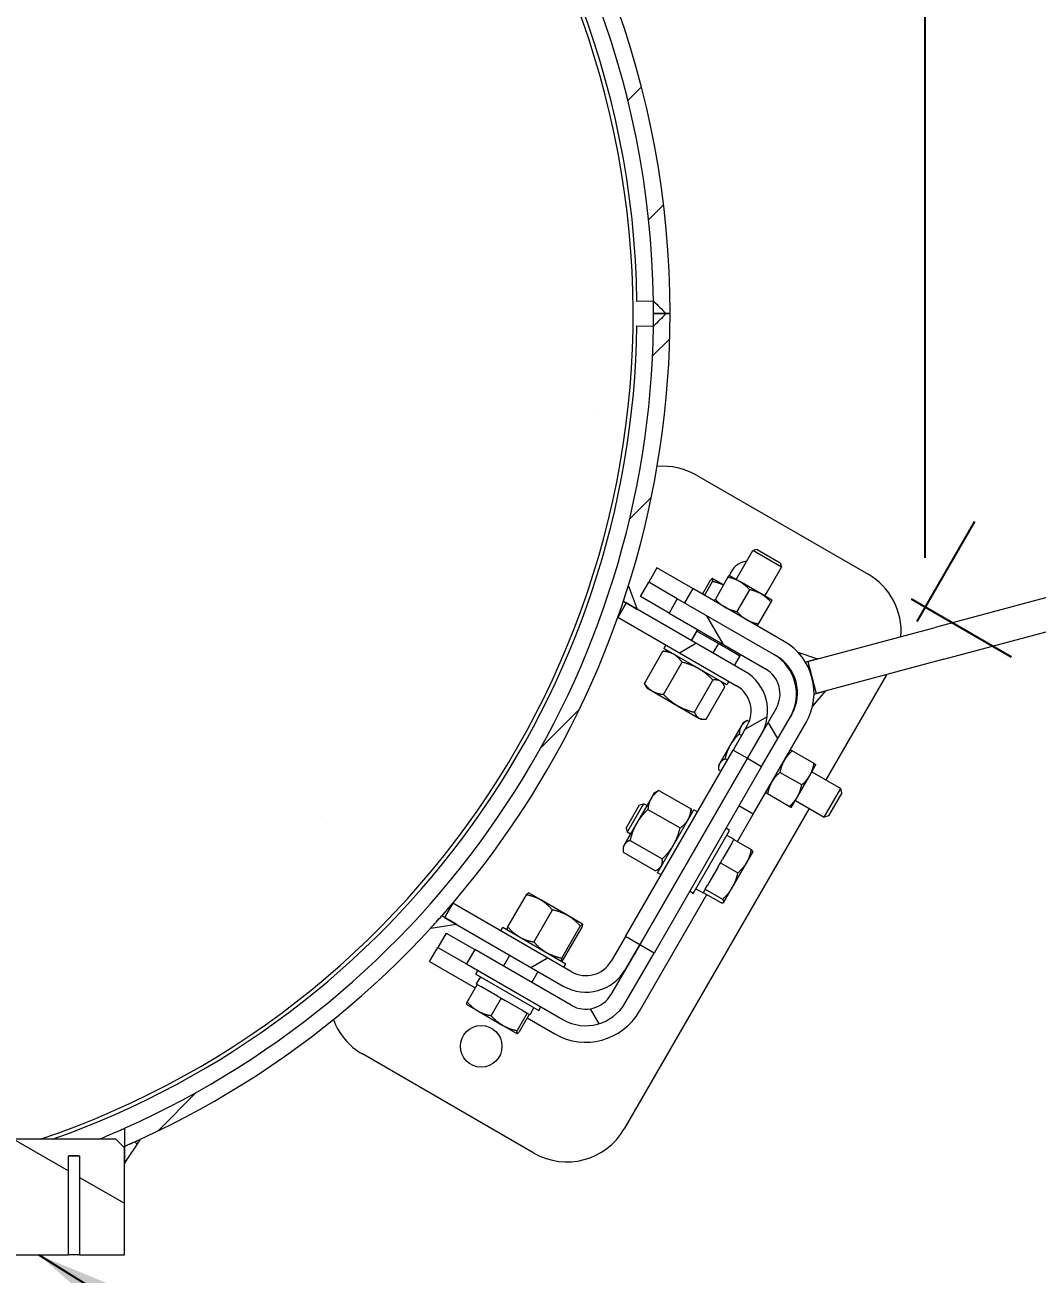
# Model space of a CAD drawing. Header units: inches. Extents: x 15 to 402, y 6 to 258.
# Drawn here: x 204.01 to 219.34, y 167.78 to 186.71 of the extents above; entities that cross this region are included whole.
import ezdxf

# ---------------------------------------------------------------- set-up
doc = ezdxf.new("R2010")
doc.units = ezdxf.units.IN
doc.header["$LTSCALE"] = 12
doc.header["$MEASUREMENT"] = 0
for name, color, linetype, lineweight in [('Dimension (ANSI)', 7, 'Continuous', 25), ('Hatch', 7, 'Continuous', 18), ('Symbol', 7, 'Continuous', 25), ('Visible', 7, 'Continuous', 18)]:
    doc.layers.add(name, color=color, linetype=linetype, lineweight=lineweight)
doc.styles.add('MEMCOR Medium', font='arial.ttf')
doc.styles.add('Standard D-E', font='arial.ttf')
doc.dimstyles.new('Default (ANSI)', dxfattribs={"dimscale": 12, "dimtxt": 0.15, "dimasz": 0.098425, "dimexe": 0.125, "dimexo": 0.0625, "dimgap": 0.031496, "dimtad": 0, "dimtih": 1, "dimtoh": 1, "dimdec": 4, "dimrnd": 1e-08, "dimzin": 3, "dimdsep": 46, "dimlunit": 5, "dimtxsty": 'MEMCOR Medium', "dimcen": 0.09, "dimdle": 0.393701, "dimclrd": 256, "dimclre": 256, "dimclrt": 256, "dimadec": 0, "dimazin": 1, "dimtfac": 0.8, "dimtofl": 0, "dimtmove": 0, "dimatfit": 3, "dimfxl": 1, "dimfrac": 1, "dimtolj": 1, "dimtzin": 4, "dimlwd": -1, "dimlwe": -1, "dimarcsym": 0})
doc.dimstyles.new('Default D-E$7', dxfattribs={"dimscale": 12, "dimtxt": 0.15, "dimasz": 0.098425, "dimexe": 0.125, "dimexo": 0.0625, "dimgap": 0.031496, "dimtad": 0, "dimtih": 1, "dimtoh": 1, "dimrnd": 1e-08, "dimzin": 4, "dimdsep": 46, "dimtxsty": 'Standard D-E', "dimcen": 0.09, "dimdle": 0.393701, "dimclrd": 256, "dimclre": 256, "dimclrt": 256, "dimadec": 0, "dimazin": 1, "dimtfac": 1, "dimtofl": 0, "dimtmove": 0, "dimatfit": 3, "dimfxl": 1, "dimtolj": 1, "dimtzin": 4, "dimlwd": -1, "dimlwe": -1, "dimarcsym": 0})

# ---------------------------------------------------------------- blocks, each defined once
blk = doc.blocks.new('*D28')
at = {"layer": 'Defpoints', "color": 0, "transparency": 16777216}
for p in [(217.644, 209.697), (182.313, 178.067), (217.644, 177.891)]:
    blk.add_point(p, dxfattribs=at)
at = {"layer": 'Dimension (ANSI)', "transparency": 16777216}
for p, q in [((182.313, 178.817), (182.313, 211.197)), ((217.644, 178.641), (217.644, 211.197)), ((183.494, 209.697), (193.479, 209.697)), ((216.463, 209.697), (206.478, 209.697))]:
    blk.add_line(p, q, dxfattribs=at)
for points in [[(183.494, 209.894), (183.494, 209.5), (182.313, 209.697)], [(216.463, 209.894), (216.463, 209.5), (217.644, 209.697)]]:
    blk.add_solid(points, dxfattribs=at)
at = {"layer": 'Dimension (ANSI)', "transparency": 16777216, "char_height": 1.8, "attachment_point": 5, "style": 'MEMCOR Medium'}
for s, insert in [('\\A1; 35{\\H0.8x;\\S5#16;} in', (199.979, 211.549)), ('\\A1;[897.4 mm]', (199.979, 208.165))]:
    blk.add_mtext(s, dxfattribs=dict(at, insert=insert))

msp = doc.modelspace()

# ---------------------------------------------------------------- hatches: boundary and pattern name
at = {"layer": 'Hatch'}
h = msp.add_hatch(dxfattribs=at)
h.set_pattern_fill('ANSI31', color=256, scale=12, style=0)
edge = h.paths.add_edge_path()
edge.add_spline(control_points=[(213.52837, 182.52374), (213.56052, 182.49276), (213.59252, 182.4616), (213.65629, 182.39885), (213.68807, 182.36726), (213.71968, 182.33549)], knot_values=[-0.68175061, -0.68175061, -0.68175061, -0.68175061, -0.34146946, -0.34146946, 0, 0, 0, 0], degree=3, periodic=0)
edge.add_line((213.71968, 182.33549), (213.77968, 182.33549))
edge.add_ellipse((200.02942, 182.33549), major_axis=(0, 13.75026), ratio=1, start_angle=270, end_angle=347.421516)
edge.add_ellipse((200.02942, 182.33549), major_axis=(-13.42023, 2.99448), ratio=1, start_angle=270, end_angle=271.041736)
edge.add_ellipse((200.02942, 182.33549), major_axis=(-13.47245, 2.75), ratio=1, start_angle=270, end_angle=293.073484)
edge.add_ellipse((200.02942, 182.33549), major_axis=(-13.47245, -2.75), ratio=1, start_angle=270, end_angle=271.041736)
edge.add_ellipse((200.02942, 182.33549), major_axis=(-13.42023, -2.99448), ratio=1, start_angle=270, end_angle=364.843043)
edge.add_ellipse((200.02942, 182.33549), major_axis=(4.11682, -13.1195), ratio=1, start_angle=270, end_angle=271.041736)
edge.add_ellipse((200.02942, 182.33549), major_axis=(4.35466, -13.04249), ratio=1, start_angle=270, end_angle=293.073484)
edge.add_ellipse((200.02942, 182.33549), major_axis=(9.1178, -10.29249), ratio=1, start_angle=270, end_angle=271.041736)
edge.add_ellipse((200.02942, 182.33549), major_axis=(9.30341, -10.12502), ratio=1, start_angle=270, end_angle=292.78932)
edge.add_ellipse((200.02942, 182.33549), major_axis=(12.49901, -5.73099), ratio=1, start_angle=270, end_angle=271.100527)
edge.add_line((194.53955, 169.72872), (194.53955, 170.00187))
edge.add_ellipse((200.02942, 182.33549), major_axis=(-12.33362, 5.48987), ratio=1, start_angle=204.79351, end_angle=450, ccw=False)
h = msp.add_hatch(dxfattribs=at)
h.set_pattern_fill('ANSI31', color=256, scale=12, style=0)
edge = h.paths.add_edge_path()
edge.add_spline(control_points=[(213.71968, 182.33549), (213.68807, 182.30373), (213.65629, 182.27213), (213.59252, 182.20938), (213.56052, 182.17823), (213.52837, 182.14724)], knot_values=[-0.68175049, -0.68175049, -0.68175049, -0.68175049, -0.34028109, -0.34028109, 0, 0, 0, 0], degree=3, periodic=0)
edge.add_ellipse((200.02942, 182.33549), major_axis=(-0.18825, -13.49894), ratio=1, start_angle=24.79351, end_angle=90, ccw=False)
edge.add_line((205.5193, 170.00187), (205.5193, 169.72872))
edge.add_ellipse((200.02942, 182.33549), major_axis=(12.60678, 5.48987), ratio=1, start_angle=270, end_angle=271.100527)
edge.add_ellipse((200.02942, 182.33549), major_axis=(12.49901, 5.73099), ratio=1, start_angle=270, end_angle=292.78932)
edge.add_ellipse((200.02942, 182.33549), major_axis=(9.30341, 10.12502), ratio=1, start_angle=270, end_angle=271.041736)
edge.add_ellipse((200.02942, 182.33549), major_axis=(9.1178, 10.29249), ratio=1, start_angle=270, end_angle=293.073484)
edge.add_ellipse((200.02942, 182.33549), major_axis=(4.35466, 13.04249), ratio=1, start_angle=270, end_angle=271.041736)
edge.add_ellipse((200.02942, 182.33549), major_axis=(4.11682, 13.1195), ratio=1, start_angle=270, end_angle=287.421516)
edge.add_line((213.77968, 182.33549), (213.71968, 182.33549))
h = msp.add_hatch(dxfattribs=at)
h.set_pattern_fill('ANSI31', color=256, scale=12, angle=90.0002, style=0)
edge = h.paths.add_edge_path()
edge.add_line((213.07191, 177.98084), (213.11402, 177.95652))
edge.add_line((213.11402, 177.95652), (213.28842, 177.85584))
edge.add_line((213.28842, 177.85584), (213.14893, 178.21868))
edge.add_ellipse((200.02942, 182.33549), major_axis=(-4.11682, -13.1195), ratio=1, start_angle=88.958264, end_angle=90, ccw=False)
h = msp.add_hatch(dxfattribs=at)
h.set_pattern_fill('ANSI31', color=256, scale=12, angle=-15, style=0)
edge = h.paths.add_edge_path()
edge.add_line((214.9495, 175.60354), (215.1645, 175.97594))
edge.add_ellipse((214.56694, 176.32094), major_axis=(0.345, 0.59756), ratio=1, start_angle=270, end_angle=360)
edge.add_line((214.91194, 176.91849), (213.28842, 177.85584))
edge.add_line((213.28842, 177.85584), (213.11402, 177.95652))
edge.add_line((213.11402, 177.95652), (212.98902, 177.74002))
edge.add_line((212.98902, 177.74002), (214.78694, 176.70199))
edge.add_ellipse((214.56694, 176.32094), major_axis=(0.38105, -0.22), ratio=1, start_angle=0, end_angle=90, ccw=False)
edge.add_line((214.94799, 176.10094), (214.73299, 175.72854))
edge.add_line((214.73299, 175.72854), (214.9495, 175.60354))
h = msp.add_hatch(dxfattribs=at)
h.set_pattern_fill('ANSI31', color=256, scale=12, angle=75.0002, style=0)
edge = h.paths.add_edge_path()
edge.add_line((215.16601, 175.47854), (215.60186, 176.23346))
edge.add_ellipse((215.0043, 176.57846), major_axis=(0.345, 0.59756), ratio=1, start_angle=270, end_angle=360)
edge.add_line((215.3493, 177.17602), (213.88857, 178.01938))
edge.add_line((213.88857, 178.01938), (213.76357, 177.80287))
edge.add_line((213.76357, 177.80287), (215.2243, 176.95952))
edge.add_ellipse((215.0043, 176.57846), major_axis=(0.22, 0.38105), ratio=1, start_angle=270, end_angle=360, ccw=False)
edge.add_line((215.38535, 176.35846), (215.1645, 175.97594))
edge.add_line((215.1645, 175.97594), (214.9495, 175.60354))
edge.add_line((214.9495, 175.60354), (215.16601, 175.47854))
h = msp.add_hatch(dxfattribs=at)
h.set_pattern_fill('ANSI31', color=256, scale=12, angle=-15, style=0)
edge = h.paths.add_edge_path()
edge.add_line((210.48902, 173.40989), (210.36402, 173.19338))
edge.add_line((210.36402, 173.19338), (210.53842, 173.0927))
edge.add_line((210.53842, 173.0927), (212.16194, 172.15535))
edge.add_ellipse((212.50694, 172.75291), major_axis=(0.59756, -0.345), ratio=1, start_angle=270, end_angle=360)
edge.add_line((213.1045, 172.40791), (213.3195, 172.7803))
edge.add_line((213.3195, 172.7803), (213.10299, 172.9053))
edge.add_line((213.10299, 172.9053), (212.88799, 172.53291))
edge.add_ellipse((212.50694, 172.75291), major_axis=(-0.22, -0.38105), ratio=1, start_angle=0, end_angle=90, ccw=False)
edge.add_line((212.28694, 172.37186), (210.48902, 173.40989))
h = msp.add_hatch(dxfattribs=at)
h.set_pattern_fill('ANSI31', color=256, scale=12, angle=90.0002, style=0)
edge = h.paths.add_edge_path()
edge.add_line((210.15444, 173.03208), (210.53842, 173.0927))
edge.add_line((210.53842, 173.0927), (210.36402, 173.19338))
edge.add_line((210.36402, 173.19338), (210.32191, 173.2177))
edge.add_ellipse((200.02942, 182.33549), major_axis=(-9.1178, -10.29249), ratio=1, start_angle=88.958264, end_angle=90, ccw=False)
h = msp.add_hatch(dxfattribs=at)
h.set_pattern_fill('ANSI31', color=256, scale=12, angle=75.0002, style=0)
edge = h.paths.add_edge_path()
edge.add_line((212.2826, 171.86433), (210.82186, 172.70768))
edge.add_line((210.82186, 172.70768), (210.69686, 172.49118))
edge.add_line((210.69686, 172.49118), (212.1576, 171.64782))
edge.add_ellipse((212.5026, 172.24538), major_axis=(0.59756, -0.345), ratio=1, start_angle=270, end_angle=360)
edge.add_line((213.10015, 171.90038), (213.53601, 172.6553))
edge.add_line((213.53601, 172.6553), (213.3195, 172.7803))
edge.add_line((213.3195, 172.7803), (213.1045, 172.40791))
edge.add_line((213.1045, 172.40791), (212.88365, 172.02538))
edge.add_ellipse((212.5026, 172.24538), major_axis=(-0.22, -0.38105), ratio=1, start_angle=0, end_angle=90, ccw=False)
h = msp.add_hatch(dxfattribs=at)
h.set_pattern_fill('ANSI31', color=256, scale=12, angle=105.0002, style=0)
edge = h.paths.add_edge_path()
edge.add_line((205.5193, 169.70549), (205.38905, 169.83549))
edge.add_line((205.38905, 169.83549), (203.26728, 169.83549))
edge.add_spline(control_points=[(203.26728, 169.83549), (203.20059, 169.76915), (203.13656, 169.70549)], knot_values=[0, 0, 0, 0.46826319, 0.46826319, 0.46826319], weights=[1, 1.00020996, 1], degree=2, periodic=0)
edge.add_line((203.13656, 169.70549), (203.13656, 168.21549))
edge.add_spline(control_points=[(203.13656, 168.21549), (203.20059, 168.15183), (203.26728, 168.08549)], knot_values=[0, 0, 0, 0.46826319, 0.46826319, 0.46826319], weights=[1, 1.00020996, 1], degree=2, periodic=0)
edge.add_line((203.26728, 168.08549), (204.6706, 168.08549))
edge.add_line((204.6706, 168.08549), (204.6706, 169.58549))
edge.add_spline(control_points=[(204.6706, 169.58549), (204.75442, 169.59777), (204.83825, 169.58549)], knot_values=[0, 0, 0, 0.42698998, 0.42698998, 0.42698998], weights=[1, 1.03107814, 1], degree=2, periodic=0)
edge.add_line((204.83825, 169.58549), (204.83825, 168.08549))
edge.add_line((204.83825, 168.08549), (205.5193, 168.08549))
edge.add_line((205.5193, 168.08549), (205.5193, 169.46608))
edge.add_line((205.5193, 169.46608), (205.5193, 169.70549))
h = msp.add_hatch(dxfattribs=at)
h.set_pattern_fill('ANSI31', color=256, scale=12, angle=90.0002, style=0)
edge = h.paths.add_edge_path()
edge.add_line((205.5193, 169.72872), (205.5193, 169.70549))
edge.add_line((205.5193, 169.70549), (205.5193, 169.46608))
edge.add_spline(control_points=[(205.5193, 169.46608), (205.55961, 169.52805), (205.60306, 169.59477), (205.67665, 169.70776), (205.72038, 169.77491), (205.76042, 169.83648)], knot_values=[-1.11942041, -1.11942041, -1.11942041, -1.11942041, -0.5596565, -0.5596565, 0, 0, 0, 0], degree=3, periodic=0)
edge.add_ellipse((200.02942, 182.33549), major_axis=(-12.49901, -5.73099), ratio=1, start_angle=88.899473, end_angle=90, ccw=False)

# ---------------------------------------------------------------- linework, layer by layer
at = {"layer": 'Dimension (ANSI)'}
for p, q in [((217.51922, 177.67443), (218.39422, 179.18997)), ((217.42771, 178.01593), (218.94325, 177.14093))]:
    msp.add_line(p, q, dxfattribs=at)
at = {"layer": 'Visible'}
for p, q in [((213.52837, 182.52374), (213.27839, 182.52026)), ((213.71968, 182.33549), (213.52942, 182.33549)), ((213.52942, 182.33549), (213.71968, 182.33549)), ((213.71968, 182.33549), (213.77968, 182.33549)), ((213.77968, 182.33549), (213.71968, 182.33549)), ((213.27839, 182.15073), (213.52837, 182.14724)), ((214.18012, 179.89093), (216.77819, 178.39093)), ((214.78031, 178.31051), (215.03272, 178.74768)), ((215.09718, 178.76496), (215.03272, 178.74768)), ((215.46573, 178.49768), (215.03272, 178.74768)), ((215.09718, 178.76496), (215.44846, 178.56215)), ((213.58056, 178.48588), (213.45556, 178.26938)), ((214.1233, 178.17253), (213.58056, 178.48588)), ((215.21333, 178.06051), (215.46573, 178.49768)), ((215.44846, 178.56215), (215.46573, 178.49768)), ((214.26969, 178.08801), (214.39102, 178.29817)), ((214.30061, 178.07016), (214.42194, 178.28031)), ((214.42508, 178.32363), (214.42381, 178.32363)), ((214.42602, 178.32308), (214.42508, 178.32363)), ((214.58893, 178.22902), (214.42602, 178.32308)), ((214.65531, 178.344), (214.46481, 178.01404)), ((214.83444, 178.27926), (214.67206, 178.37301)), ((215.1592, 178.09176), (214.83444, 178.27926)), ((213.28842, 177.85584), (213.14893, 178.21868)), ((213.33056, 178.05287), (213.45556, 178.26938)), ((213.88857, 178.01938), (213.45556, 178.26938)), ((214.1233, 178.17253), (213.9983, 177.95602)), ((215.50894, 177.37253), (214.1233, 178.17253)), ((214.98007, 178.1565), (214.78957, 177.82654)), ((215.32158, 177.99801), (215.1592, 178.09176)), ((219.72727, 178.1028), (217.79542, 177.58516)), ((213.11402, 177.95652), (212.98902, 177.74002)), ((213.07191, 177.98084), (213.28842, 177.85584)), ((214.91194, 176.91849), (213.11402, 177.95652)), ((213.76357, 177.80287), (213.33056, 178.05287)), ((213.88857, 178.01938), (213.76357, 177.80287)), ((215.3493, 177.17602), (213.88857, 178.01938)), ((215.30483, 177.969), (215.11433, 177.63904)), ((212.98902, 177.74002), (214.78694, 176.70199)), ((213.76357, 177.80287), (215.2243, 176.95952)), ((214.19658, 177.55287), (214.10073, 177.38685)), ((214.18556, 177.53036), (214.10221, 177.38599)), ((214.18556, 177.53036), (214.19806, 177.55202)), ((214.18556, 177.53036), (214.34794, 177.43661)), ((215.86357, 177.06752), (217.79542, 177.58516)), ((217.92483, 177.1022), (219.85668, 177.61984)), ((214.34794, 177.43661), (214.51032, 177.34286)), ((214.51032, 177.34286), (214.42697, 177.19849)), ((214.51032, 177.34286), (214.6727, 177.24911)), ((213.39085, 176.73845), (213.67149, 177.22453)), ((213.7149, 177.32093), (213.6834, 177.26638)), ((214.63808, 176.7152), (213.6834, 177.26638)), ((213.7516, 177.22701), (213.7076, 177.22701)), ((214.6727, 177.24911), (214.83508, 177.15536)), ((214.83508, 177.15536), (214.75173, 177.01099)), ((214.83508, 177.15536), (214.84758, 177.17702)), ((215.3493, 177.17602), (215.38394, 177.15602)), ((215.71624, 177.20789), (216.01047, 177.10689)), ((213.67991, 176.57156), (213.96055, 177.05764)), ((216.01047, 177.10689), (215.82936, 177.05836)), ((215.86357, 177.06752), (215.99298, 176.58456)), ((217.92483, 177.1022), (215.99298, 176.58456)), ((214.14807, 176.30127), (214.42871, 176.78735)), ((214.66957, 176.76975), (214.63808, 176.7152)), ((217.05415, 176.8689), (216.13592, 175.27849)), ((213.42876, 176.66784), (213.40676, 176.70595)), ((213.42876, 176.66784), (213.51428, 176.61847)), ((213.51428, 176.61847), (213.89289, 176.39988)), ((214.32716, 176.19788), (214.6078, 176.68395)), ((214.56989, 176.75457), (214.59189, 176.71646)), ((215.93557, 176.38933), (216.13988, 176.62392)), ((215.95877, 176.57539), (216.13988, 176.62392)), ((213.89289, 176.39988), (214.21652, 176.21303)), ((214.21652, 176.21303), (214.24705, 176.1954)), ((214.24705, 176.1954), (214.29105, 176.1954)), ((215.38535, 176.35846), (214.9495, 175.60354)), ((215.16601, 175.47854), (215.60186, 176.23346)), ((215.62186, 176.26811), (215.60186, 176.23346)), ((214.85751, 176.09022), (214.69014, 175.80033)), ((214.94799, 176.10094), (214.73299, 175.72854)), ((214.88812, 176.14325), (214.85751, 176.09022)), ((214.88812, 176.14325), (214.93323, 176.16929)), ((214.97596, 176.15874), (214.9458, 176.17615)), ((215.03837, 174.75747), (215.83837, 176.14311)), ((214.86145, 175.95104), (214.82723, 175.97079)), ((214.9495, 175.60354), (215.1645, 175.97594)), ((215.16782, 175.98176), (215.16785, 175.98174)), ((213.10299, 172.9053), (214.73299, 175.72854)), ((214.69014, 175.80033), (214.53326, 175.5286)), ((214.73299, 175.72854), (214.9495, 175.60354)), ((215.95984, 175.52449), (215.62987, 175.715)), ((214.9495, 175.60354), (213.3195, 172.7803)), ((213.3195, 172.7803), (214.9495, 175.60354)), ((215.16601, 175.47854), (213.53601, 172.6553)), ((214.53326, 175.5286), (214.51312, 175.49373)), ((214.51312, 175.49373), (214.51312, 175.44164)), ((214.64528, 175.57662), (214.61107, 175.59638)), ((214.9495, 175.60354), (215.16601, 175.47854)), ((215.8951, 175.34536), (215.98885, 175.50774)), ((214.54768, 175.40757), (214.51346, 175.42733)), ((215.77234, 175.19973), (215.44237, 175.39024)), ((215.7076, 175.0206), (215.8951, 175.34536)), ((215.92635, 175.39949), (216.36352, 175.14709)), ((213.5405, 175.0804), (213.49112, 174.99488)), ((213.5405, 175.0804), (213.5786, 175.1024)), ((213.61111, 175.11831), (214.09719, 174.83767)), ((215.58484, 174.87497), (215.25487, 175.06548)), ((216.11352, 174.71407), (216.36352, 175.14709)), ((216.3808, 175.08263), (216.17798, 174.73134)), ((216.3808, 175.08263), (216.36352, 175.14709)), ((213.11267, 174.54609), (213.31687, 174.89977)), ((213.37944, 174.91653), (213.12944, 174.48352)), ((213.49112, 174.99488), (213.27253, 174.61627)), ((213.31687, 174.89977), (213.37944, 174.91653)), ((213.42927, 174.88776), (213.37944, 174.91653)), ((215.03837, 174.75747), (214.82186, 174.88247)), ((215.61385, 174.85822), (215.7076, 175.0206)), ((215.67635, 174.96648), (216.11352, 174.71407)), ((215.88592, 174.84548), (213.08422, 169.99278)), ((213.44422, 174.82925), (213.9303, 174.54861)), ((213.58785, 173.87108), (214.13903, 174.82576)), ((214.09966, 174.75757), (214.09966, 174.80156)), ((214.19358, 174.79426), (214.13903, 174.82576)), ((214.79936, 174.3435), (215.03837, 174.75747)), ((216.17798, 174.73134), (216.11352, 174.71407)), ((213.27253, 174.61627), (213.08568, 174.29265)), ((213.11267, 174.54609), (213.12944, 174.48352)), ((214.12997, 173.55809), (214.68115, 174.51276)), ((214.68115, 174.51276), (214.6266, 174.54426)), ((213.17927, 174.45475), (213.12944, 174.48352)), ((213.17393, 174.36109), (213.66001, 174.08045)), ((214.71468, 174.32085), (214.5739, 174.07701)), ((214.63878, 174.43938), (214.74704, 174.37688)), ((214.71468, 174.32085), (214.74566, 174.3745)), ((214.74704, 174.37688), (214.74566, 174.3745)), ((214.74566, 174.3745), (215.00952, 174.22216)), ((213.08568, 174.29265), (213.06805, 174.26211)), ((213.06805, 174.26211), (213.06805, 174.21811)), ((213.07053, 174.182), (213.55661, 173.90136)), ((214.94199, 174.02705), (215.03026, 174.17994)), ((215.03026, 174.17994), (215.03026, 174.18333)), ((213.62722, 173.93927), (213.58912, 173.91727)), ((214.5075, 173.962), (214.3465, 173.68314)), ((214.5075, 173.962), (214.54293, 174.02335)), ((214.54293, 174.02335), (214.5739, 174.07701)), ((214.54293, 174.02335), (214.80678, 173.87102)), ((214.7247, 173.65069), (214.94199, 174.02705)), ((213.6424, 173.83959), (213.58785, 173.87108)), ((211.63742, 173.56515), (211.6365, 173.56515)), ((211.82173, 173.45874), (211.63742, 173.56515)), ((214.12997, 173.55809), (214.07542, 173.58959)), ((214.16988, 173.62723), (214.27814, 173.56473)), ((214.30663, 173.61407), (214.27814, 173.56473)), ((214.28196, 173.57135), (214.54582, 173.41902)), ((214.30663, 173.61407), (214.31108, 173.62178)), ((214.31108, 173.62178), (214.3465, 173.68314)), ((214.31108, 173.62178), (214.57493, 173.46944)), ((214.59422, 173.42469), (214.7247, 173.65069)), ((210.48902, 173.40989), (210.36402, 173.19338)), ((212.28694, 172.37186), (210.48902, 173.40989)), ((211.32264, 173.05006), (211.60327, 173.53614)), ((212.23018, 173.22292), (211.82173, 173.45874)), ((213.31666, 171.77538), (214.33566, 173.54035)), ((214.59276, 173.42217), (214.58982, 173.42047)), ((214.59276, 173.42217), (214.59422, 173.42469)), ((210.53842, 173.0927), (210.32191, 173.2177)), ((210.36402, 173.19338), (212.16194, 172.15535)), ((211.71735, 172.82218), (211.99798, 173.30826)), ((212.45502, 173.09311), (212.23018, 173.22292)), ((210.15444, 173.03208), (210.53842, 173.0927)), ((211.2149, 172.9908), (211.2464, 173.04536)), ((211.2464, 173.04536), (212.20107, 172.49418)), ((211.31459, 173.00599), (211.31412, 173.00679)), ((212.13954, 172.57842), (212.42018, 173.0645)), ((212.16703, 172.56255), (212.44767, 173.04863)), ((212.45571, 173.09271), (212.45502, 173.09311)), ((212.45571, 173.09271), (212.45618, 173.09191)), ((210.38885, 172.95768), (210.26385, 172.74118)), ((210.38885, 172.95768), (210.82186, 172.70768)), ((213.10299, 172.9053), (212.88799, 172.53291)), ((213.3195, 172.7803), (213.10299, 172.9053)), ((210.13885, 172.52467), (210.26385, 172.74118)), ((210.26385, 172.74118), (210.69686, 172.49118)), ((210.82186, 172.70768), (210.69686, 172.49118)), ((212.2826, 171.86433), (210.82186, 172.70768)), ((211.25488, 172.45768), (211.35073, 172.62371)), ((213.3195, 172.7803), (212.88365, 172.02538)), ((213.10015, 171.90038), (213.53601, 172.6553)), ((213.1045, 172.40791), (213.3195, 172.7803)), ((213.53601, 172.6553), (213.3195, 172.7803)), ((210.13885, 172.52467), (210.82799, 172.1268)), ((210.69686, 172.49118), (212.1576, 171.64782)), ((212.13288, 172.53355), (212.1338, 172.53355)), ((212.16957, 172.43962), (212.20107, 172.49418)), ((210.83755, 172.33722), (210.86905, 172.39177)), ((210.83755, 172.33722), (211.79222, 171.78603)), ((210.90669, 172.2973), (210.84419, 172.18905)), ((211.68789, 172.20768), (211.78374, 172.37371)), ((210.85899, 172.1805), (210.70665, 171.91665)), ((210.85899, 172.1805), (210.84419, 172.18905)), ((210.85899, 172.1805), (210.91437, 172.14852)), ((211.16608, 172.0032), (210.91437, 172.14852)), ((210.70163, 171.87443), (210.70099, 171.87552)), ((210.70163, 171.87443), (210.86835, 171.77817)), ((211.22147, 171.97122), (211.06913, 171.70737)), ((211.16608, 172.0032), (211.22147, 171.97122)), ((211.22147, 171.97122), (211.28158, 171.93652)), ((211.55476, 171.7788), (211.28158, 171.93652)), ((211.79222, 171.78603), (211.82372, 171.84059)), ((210.86835, 171.77817), (211.24629, 171.55996)), ((211.61487, 171.74409), (211.46253, 171.48024)), ((211.64579, 171.72624), (211.49345, 171.46239)), ((211.55476, 171.7788), (211.61487, 171.74409)), ((211.61478, 171.67254), (212.0326, 171.43132)), ((211.61487, 171.74409), (211.61959, 171.74137)), ((211.65644, 171.72009), (211.61959, 171.74137)), ((211.71894, 171.82834), (211.65644, 171.72009)), ((211.24629, 171.55996), (211.45845, 171.43747)), ((211.45845, 171.43747), (211.4594, 171.43693)), ((211.4594, 171.43693), (211.46067, 171.43693)), ((211.71819, 169.62675), (209.12012, 171.12675)), ((205.5193, 170.00187), (205.5193, 169.72872)), ((205.38905, 169.83549), (203.26728, 169.83549)), ((204.6706, 168.08549), (204.6706, 169.58549)), ((204.6706, 169.58549), (204.83825, 169.58549)), ((204.83825, 169.58549), (204.83825, 168.08549)), ((205.5193, 169.72872), (205.5193, 169.46608)), ((205.5193, 168.08549), (205.5193, 169.70549)), ((203.26728, 168.08549), (204.6706, 168.08549)), ((204.83825, 168.08549), (204.6706, 168.08549)), ((204.83825, 168.08549), (205.5193, 168.08549))]:
    msp.add_line(p, q, dxfattribs=at)
msp.add_circle((210.91915, 171.24278), 0.315, dxfattribs=at)
for centre, radius, start, end in [((200.02942, 182.33549), 13.75026, 0.000005, 246.468325), ((200.02942, 182.33549), 13.50026, 0.798977, 246.005467), ((200.02942, 182.33549), 13.25026, 0.798977, 250.626825), ((200.02942, 182.33549), 13.19, 288.614503, 251.385497), ((200.02942, 182.33549), 13.5, 359.201023, 0.798977), ((200.02942, 182.33549), 13.75026, 293.531675, 359.999995), ((200.02942, 182.33549), 13.25026, 289.373175, 359.201023), ((200.02942, 182.33549), 13.50026, 293.994533, 359.201023), ((213.68012, 179.02491), 1, 60, 95.552746), ((214.97915, 178.27491), 0.315, 97.097602, 162.57618), ((216.27819, 177.52491), 1, 355.458746, 60), ((200.02942, 182.33549), 13.75026, 341.536742, 342.578479), ((214.97915, 178.27491), 0.315, 319.777821, 340.222179), ((215.05894, 176.59311), 0.9, 330, 60), ((215.0043, 176.57846), 0.69, 330, 60), ((215.05894, 176.59311), 0.65, 330, 60), ((215.05894, 176.59311), 0.9, 31.12762, 43.085934), ((215.0043, 176.57846), 0.44, 330, 60), ((214.56694, 176.32094), 0.69, 330, 60), ((214.56694, 176.32094), 0.44, 330, 60), ((215.05894, 176.59311), 0.9, 346.914066, 358.87238), ((200.02942, 182.33549), 13.75026, 317.421521, 318.463258), ((212.50694, 172.75291), 0.69, 240, 330), ((212.50694, 172.75291), 0.44, 240, 330), ((212.5026, 172.24538), 0.69, 240, 330), ((212.5026, 172.24538), 0.44, 240, 330), ((212.5026, 172.24538), 0.94, 240, 330), ((209.62012, 171.99278), 1, 200.145857, 240), ((212.21819, 170.49278), 1, 240, 330), ((200.02942, 182.33549), 13.75026, 293.531675, 294.632202)]:
    msp.add_arc(centre, radius, start, end, dxfattribs=at)
for points, knots in [([(213.52837, 182.52374), (213.56052, 182.49276), (213.59252, 182.4616), (213.65629, 182.39885), (213.68807, 182.36726), (213.71968, 182.33549)], [-0.681750611, -0.681750611, -0.681750611, -0.681750611, -0.341469459, -0.341469459, 0, 0, 0, 0]), ([(213.71968, 182.33549), (213.68807, 182.30373), (213.65629, 182.27213), (213.59252, 182.20938), (213.56052, 182.17823), (213.52837, 182.14724)], [-0.68175049, -0.68175049, -0.68175049, -0.68175049, -0.340281092, -0.340281092, 0, 0, 0, 0]), ([(205.12912, 169.83549), (205.25871, 169.88835), (205.35814, 169.93118), (205.47323, 169.98136), (205.50452, 169.99529), (205.5193, 170.00187)], [37.45665902, 37.45665902, 37.45665902, 37.45665902, 39.97602441, 39.97602441, 41.80203934, 41.80203934, 41.80203934, 41.80203934]), ([(205.5193, 169.46608), (205.55961, 169.52805), (205.60306, 169.59477), (205.67665, 169.70776), (205.72038, 169.77491), (205.76042, 169.83648)], [-1.11942041, -1.11942041, -1.11942041, -1.11942041, -0.5596565, -0.5596565, 0, 0, 0, 0])]:
    msp.add_open_spline(points, degree=3, knots=knots, dxfattribs=at)
for points, weights in [([(214.42602, 178.32308), (214.41885, 178.32722), (214.39102, 178.29817)], [1, 1.04314139574, 1.01001874936]), ([(214.42194, 178.28031), (214.4332, 178.31894), (214.42602, 178.32308)], [1.01001874936, 1.04314139574, 1]), ([(214.58762, 178.22675), (214.51516, 178.26016), (214.42194, 178.28031)], [1.01728449851, 1.0345249445, 1.01001874936]), ([(214.65531, 178.344), (214.67206, 178.37301), (214.67206, 178.37301)], [1, 1.0379548493, 1]), ([(214.83444, 178.27926), (214.75908, 178.32277), (214.65531, 178.344)], [1, 1.0379548493, 1]), ([(214.98007, 178.1565), (214.9098, 178.23575), (214.83444, 178.27926)], [1, 1.0379548493, 1]), ([(215.1592, 178.09176), (215.08384, 178.13527), (214.98007, 178.1565)], [1, 1.0379548493, 1]), ([(215.30483, 177.969), (215.23456, 178.04825), (215.1592, 178.09176)], [1, 1.0379548493, 1]), ([(214.44806, 177.98503), (214.44806, 177.98503), (214.46481, 178.01404)], [1, 1.0379548493, 1]), ([(214.46481, 178.01404), (214.53508, 177.93479), (214.61044, 177.89128)], [1, 1.0379548493, 1]), ([(215.32158, 177.99801), (215.32158, 177.99801), (215.30483, 177.969)], [1, 1.0379548493, 1]), ([(214.61044, 177.89128), (214.6858, 177.84777), (214.78957, 177.82654)], [1, 1.0379548493, 1]), ([(214.78957, 177.82654), (214.85984, 177.74729), (214.9352, 177.70378)], [1, 1.0379548493, 1]), ([(214.9352, 177.70378), (215.01056, 177.66027), (215.11433, 177.63904)], [1, 1.0379548493, 1]), ([(215.11433, 177.63904), (215.09758, 177.61003), (215.09758, 177.61003)], [1, 1.0379548493, 1]), ([(213.67149, 177.22453), (213.69083, 177.22701), (213.7076, 177.22701)], [1, 1.01034398852, 1.01504979903]), ([(213.83712, 177.17763), (213.77004, 177.21636), (213.67149, 177.22453)], [1, 1.0379548493, 1]), ([(213.96055, 177.05764), (213.9042, 177.1389), (213.83712, 177.17763)], [1, 1.0379548493, 1]), ([(214.21573, 176.95904), (214.10709, 177.02176), (213.96055, 177.05764)], [1, 1.0379548493, 1]), ([(214.42871, 176.78735), (214.32436, 176.89632), (214.21573, 176.95904)], [1, 1.0379548493, 1]), ([(214.53935, 176.7722), (214.49779, 176.79619), (214.42871, 176.78735)], [1, 1.0379548493, 1]), ([(214.6078, 176.68395), (214.58091, 176.7482), (214.53935, 176.7722)], [1, 1.0379548493, 1]), ([(213.40676, 176.70595), (213.39838, 176.72047), (213.39085, 176.73845)], [1.01504979903, 1.01034398852, 1]), ([(213.39085, 176.73845), (213.44721, 176.65719), (213.51428, 176.61847)], [1, 1.0379548493, 1]), ([(213.51428, 176.61847), (213.58136, 176.57974), (213.67991, 176.57156)], [1, 1.0379548493, 1]), ([(213.67991, 176.57156), (213.78426, 176.4626), (213.89289, 176.39988)], [1, 1.0379548493, 1]), ([(213.89289, 176.39988), (214.00153, 176.33715), (214.14807, 176.30127)], [1, 1.0379548493, 1]), ([(214.14807, 176.30127), (214.17496, 176.23703), (214.21652, 176.21303)], [1, 1.0379548493, 1]), ([(214.21652, 176.21303), (214.25807, 176.18904), (214.32716, 176.19788)], [1, 1.0379548493, 1]), ([(214.85751, 176.09022), (214.83, 176.04257), (214.82723, 175.97079)], [1, 1.0379548493, 1]), ([(214.9458, 176.17615), (214.88502, 176.13787), (214.85751, 176.09022)], [1, 1.0379548493, 1]), ([(214.93323, 176.16929), (214.93925, 176.17277), (214.9458, 176.17615)], [1.00771288784, 1.00435648424, 1]), ([(214.82723, 175.97079), (214.7403, 175.88722), (214.69014, 175.80033)], [1, 1.0379548493, 1]), ([(214.69014, 175.80033), (214.63998, 175.71345), (214.61107, 175.59638)], [1, 1.0379548493, 1]), ([(215.62987, 175.715), (215.55063, 175.64472), (215.50712, 175.56936)], [1, 1.0379548493, 1]), ([(215.60087, 175.73174), (215.60087, 175.73174), (215.62987, 175.715)], [1, 1.0379548493, 1]), ([(214.53326, 175.5286), (214.51061, 175.48937), (214.51346, 175.42733)], [1, 1.0379548493, 1]), ([(214.61107, 175.59638), (214.55591, 175.56783), (214.53326, 175.5286)], [1, 1.0379548493, 1]), ([(215.50712, 175.56936), (215.46361, 175.494), (215.44237, 175.39024)], [1, 1.0379548493, 1]), ([(215.8951, 175.34536), (215.9386, 175.42072), (215.95984, 175.52449)], [1, 1.0379548493, 1]), ([(215.95984, 175.52449), (215.98885, 175.50774), (215.98885, 175.50774)], [1, 1.0379548493, 1]), ([(215.44237, 175.39024), (215.36313, 175.31997), (215.31962, 175.2446)], [1, 1.0379548493, 1]), ([(215.77234, 175.19973), (215.85159, 175.27), (215.8951, 175.34536)], [1, 1.0379548493, 1]), ([(213.61111, 175.11831), (213.52985, 175.06196), (213.49112, 174.99488)], [1, 1.0379548493, 1]), ([(213.5786, 175.1024), (213.59312, 175.11078), (213.61111, 175.11831)], [1.01504979903, 1.01034398852, 1]), ([(215.25487, 175.06548), (215.22587, 175.08222), (215.22587, 175.08222)], [1, 1.0379548493, 1]), ([(215.31962, 175.2446), (215.27611, 175.16924), (215.25487, 175.06548)], [1, 1.0379548493, 1]), ([(215.7076, 175.0206), (215.7511, 175.09597), (215.77234, 175.19973)], [1, 1.0379548493, 1]), ([(213.49112, 174.99488), (213.45239, 174.9278), (213.44422, 174.82925)], [1, 1.0379548493, 1]), ([(215.58484, 174.87497), (215.66409, 174.94524), (215.7076, 175.0206)], [1, 1.0379548493, 1]), ([(215.61385, 174.85822), (215.61385, 174.85822), (215.58484, 174.87497)], [1, 1.0379548493, 1]), ([(213.44422, 174.82925), (213.33525, 174.7249), (213.27253, 174.61627)], [1, 1.0379548493, 1]), ([(214.05028, 174.67204), (214.08901, 174.73912), (214.09719, 174.83767)], [1, 1.0379548493, 1]), ([(214.09719, 174.83767), (214.09966, 174.81833), (214.09966, 174.80156)], [1, 1.01034398852, 1.01504979903]), ([(213.27253, 174.61627), (213.20981, 174.50763), (213.17393, 174.36109)], [1, 1.0379548493, 1]), ([(213.83169, 174.29343), (213.89442, 174.40207), (213.9303, 174.54861)], [1, 1.0379548493, 1]), ([(213.9303, 174.54861), (214.01156, 174.60497), (214.05028, 174.67204)], [1, 1.0379548493, 1]), ([(213.17393, 174.36109), (213.10968, 174.3342), (213.08568, 174.29265)], [1, 1.0379548493, 1]), ([(213.08568, 174.29265), (213.06169, 174.25109), (213.07053, 174.182)], [1, 1.0379548493, 1]), ([(213.66001, 174.08045), (213.76897, 174.1848), (213.83169, 174.29343)], [1, 1.0379548493, 1]), ([(214.94199, 174.02705), (214.98903, 174.10854), (215.00952, 174.22216)], [1, 1.04314139574, 1.01001874936]), ([(215.00952, 174.22216), (215.03026, 174.19584), (215.03026, 174.18333)], [1.01001874936, 1.03622750897, 1.01468744252]), ([(213.55661, 173.90136), (213.62086, 173.92825), (213.64485, 173.96981)], [1, 1.0379548493, 1]), ([(213.64485, 173.96981), (213.66884, 174.01137), (213.66001, 174.08045)], [1, 1.0379548493, 1]), ([(214.80678, 173.87102), (214.89494, 173.94557), (214.94199, 174.02705)], [1.01001874936, 1.04314139574, 1]), ([(214.7247, 173.65069), (214.7785, 173.74388), (214.80678, 173.87102)], [1, 1.04314139574, 1.01001874936]), ([(211.60327, 173.53614), (211.62884, 173.56515), (211.6365, 173.56515)], [1, 1.03396589197, 1.0071394563]), ([(214.57493, 173.46944), (214.6709, 173.55751), (214.7247, 173.65069)], [1.01001874936, 1.04314139574, 1]), ([(211.82173, 173.45874), (211.73013, 173.51162), (211.60327, 173.53614)], [1, 1.0379548493, 1]), ([(211.99798, 173.30826), (211.91332, 173.40586), (211.82173, 173.45874)], [1, 1.0379548493, 1]), ([(214.54582, 173.41902), (214.58746, 173.41299), (214.59422, 173.42469)], [1.01001874936, 1.04314139574, 1]), ([(214.59422, 173.42469), (214.60097, 173.43639), (214.57493, 173.46944)], [1, 1.04314139574, 1.01001874936]), ([(212.23018, 173.22292), (212.13221, 173.27949), (211.99798, 173.30826)], [1, 1.0379548493, 1]), ([(212.42018, 173.0645), (212.32815, 173.16636), (212.23018, 173.22292)], [1, 1.0379548493, 1]), ([(211.31412, 173.00679), (211.3103, 173.01342), (211.32264, 173.05006)], [1.0071394563, 1.03396589197, 1]), ([(211.32264, 173.05006), (211.4073, 172.95246), (211.49889, 172.89958)], [1, 1.0379548493, 1]), ([(212.45502, 173.09311), (212.44864, 173.09679), (212.42018, 173.0645)], [1, 1.0379548493, 1]), ([(212.44767, 173.04863), (212.4614, 173.08943), (212.45502, 173.09311)], [1, 1.0379548493, 1]), ([(211.49889, 172.89958), (211.59049, 172.8467), (211.71735, 172.82218)], [1, 1.0379548493, 1]), ([(211.71735, 172.82218), (211.80937, 172.72032), (211.90735, 172.66376)], [1, 1.0379548493, 1]), ([(211.90735, 172.66376), (212.00532, 172.60719), (212.13954, 172.57842)], [1, 1.0379548493, 1]), ([(212.13954, 172.57842), (212.12581, 172.53763), (212.13219, 172.53395)], [1, 1.0379548493, 1]), ([(212.13219, 172.53395), (212.13856, 172.53026), (212.16703, 172.56255)], [1, 1.0379548493, 1]), ([(210.70099, 171.87552), (210.69679, 171.8828), (210.70665, 171.91665)], [1.00974640293, 1.03892563356, 1.01001874936]), ([(210.70665, 171.91665), (210.78424, 171.82673), (210.86835, 171.77817)], [1.01001874936, 1.04314139574, 1]), ([(210.86835, 171.77817), (210.95247, 171.7296), (211.06913, 171.70737)], [1, 1.04314139574, 1.01001874936]), ([(211.06913, 171.70737), (211.155, 171.61267), (211.24629, 171.55996)], [1.01001874936, 1.04314139574, 1]), ([(211.24629, 171.55996), (211.33758, 171.50726), (211.46253, 171.48024)], [1, 1.04314139574, 1.01001874936]), ([(211.46253, 171.48024), (211.45128, 171.44162), (211.45845, 171.43747)], [1.01001874936, 1.04314139574, 1]), ([(211.45845, 171.43747), (211.46563, 171.43333), (211.49345, 171.46239)], [1, 1.04314139574, 1.01001874936]), ([(205.5193, 169.70549), (205.45339, 169.77127), (205.38905, 169.83549)], [1, 1.00007179206, 1]), ([(204.6706, 169.58549), (204.75442, 169.59777), (204.83825, 169.58549)], [1, 1.0310781399, 1])]:
    msp.add_rational_spline(points, weights, degree=2, dxfattribs=at)
for points in [[(205.5193, 169.72872), (205.51518, 169.72692), (205.50977, 169.72457), (205.50307, 169.72166)], [(205.50307, 169.72166), (205.50977, 169.72457), (205.51518, 169.72692), (205.5193, 169.72872)]]:
    msp.add_open_spline(points, degree=3, dxfattribs=at)

# ---------------------------------------------------------------- dimensions: what is measured, and where the dimension line sits
at = {"layer": 'Dimension (ANSI)'}
dim = msp.add_linear_dim(base=(217.64422, 209.69691), p1=(182.31292, 178.06709), p2=(217.64422, 177.89093), angle=180, text=' <> in\\X[897.4 mm]', dimstyle='Default (ANSI)', override={"dimgap": 0.031496, "dimtih": 0, "dimtoh": 0, "dimdec": 4, "dimpost": '', "dimtol": 0, "dimlim": 0, "dimtp": 0, "dimtm": 0, "dimtdec": 2, "dimatfit": 1}, dxfattribs=at)
dim.commit()
dim.dimension.update_dxf_attribs({"geometry": '*D28', "text_midpoint": (199.97857, 209.69691), "dimtype": 160})

# ---------------------------------------------------------------- leaders
at = {"layer": 'Symbol', "annotation_type": 0, "has_hookline": 1, "hookline_direction": 0, "text_width": 16.57203}
msp.add_leader([(204.21935, 168.08549), (212.34732, 163.03686), (213.52843, 163.03686)], dimstyle='Default D-E$7', override={"dimtad": 0}, dxfattribs=at)

doc.saveas('drawing.dxf')
